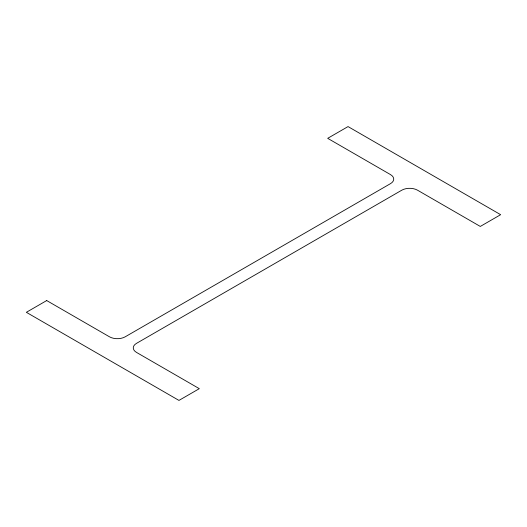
<?xml version="1.0" encoding="UTF-8"?>
<svg xmlns="http://www.w3.org/2000/svg" width="527" height="527" viewBox="0 0 527 527"><rect width="100%" height="100%" fill="white"/><g stroke="black" fill="none" stroke-linecap="round" stroke-linejoin="round"><path stroke-width="0.79" d="M46.705 300.561L26.35 312.313L178.956 400.415L199.311 388.669L136.513 352.411A11.093 6.403 0 0 1 136.513 343.354L401.811 190.181A11.093 6.403 0 0 1 417.496 190.181L480.295 226.439L500.65 214.687L348.044 126.585L327.689 138.331L390.487 174.589A11.093 6.403 0 0 1 390.487 183.646L125.189 336.819A11.093 6.403 0 0 1 109.504 336.819L46.705 300.561"/></g></svg>
